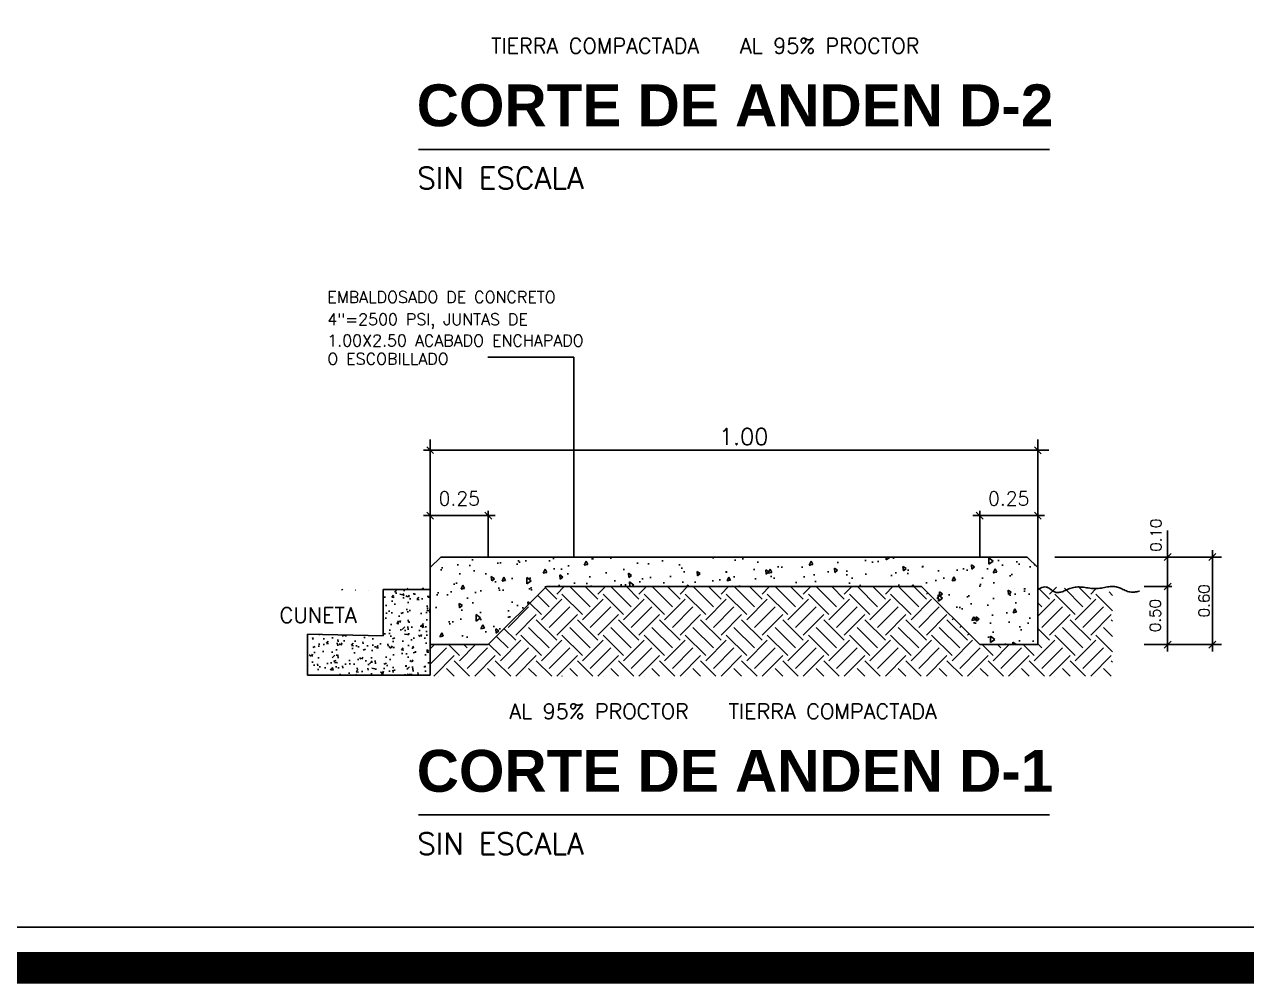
# Model space of a CAD drawing. Header units: millimetres. Extents: x 603733 to 1211550, y 1310999 to 2622648.
# Drawn here: x 605663.3 to 605752.1, y 1310998.6 to 1311068.2 of the extents above; entities that cross this region are included whole.
import ezdxf

# ---------------------------------------------------------------- set-up
doc = ezdxf.new("R2010")
doc.units = ezdxf.units.MM
doc.layers.add('acera', color=8, linetype='Continuous')
doc.layers.add('FORMATO', color=7, linetype='Continuous')
doc.styles.add('ARIALTEXT', font='')
doc.styles.add('ROMANS', font='ROMANS', dxfattribs={"height": 0.2})
doc.styles.get("Standard").update_dxf_attribs({"font": 'arial.ttf'})
doc.styles.get('ARIALTEXT').set_extended_font_data('Arial', bold=True)
doc.dimstyles.get("Standard").update_dxf_attribs({"dimtxt": 0.18, "dimasz": 0.18, "dimexe": 0.18, "dimexo": 0.0625, "dimgap": 0.09, "dimtad": 0, "dimtih": 1, "dimtoh": 1, "dimdec": 4, "dimzin": 0, "dimdsep": 46, "dimtxsty": 'Standard', "dimcen": 0.09, "dimadec": 0, "dimazin": 0, "dimtfac": 1, "dimtdec": 4, "dimtofl": 0, "dimtmove": 0, "dimatfit": 3, "dimfxl": 1, "dimtolj": 1, "dimtzin": 0, "dimarcsym": 0})

# ---------------------------------------------------------------- blocks, each defined once
blk = doc.blocks.new('DEPSA')
at = {"color": 8}
blk.add_line((-1, 0), (0.496, 0), dxfattribs=at)
at = {"color": 4}
blk.add_line((-0.246, -0.248), (0.248, 0.25), dxfattribs=at)

msp = doc.modelspace()

# ---------------------------------------------------------------- hatches: boundary and pattern name
h = msp.add_hatch()
h.set_pattern_fill('AR-CONC', color=6, scale=0.421875, angle=45, style=0)
h.set_pattern_definition([(95, (604911.3746, 1310189.72), (2.32686, 1.9524674), [0.316406, -3.480469]), (40, (604911.3746, 1310189.72), (-2.6577795, 1.829959), [0.253125, -2.784375]), (145.4514, (604911.5685, 1310189.8828), (-0.3309165, 3.782427), [0.268904, -2.957943]), (91.1842, (604910.778, 1310190.3167), (3.677455, 2.689933), [0.47461, -5.220703]), (141.6356, (604911.0844, 1310190.541), (-0.117699, 5.694096), [0.403356, -4.436914]), (36.1842, (604910.778, 1310190.3167), (-0.117703, 5.694096), [0.379687, -4.176562]), (66, (604911.2255, 1310190.466), (2.9816926, 0.5795823), [0.316406, -3.480469]), (11, (604911.2255, 1310190.466), (-1.437364, 2.8890356), [0.253125, -2.784375]), (116.4514, (604911.474, 1310190.5142), (1.544331, 3.468617), [0.268904, -2.957943]), (82.5, (604911.3746, 1310189.7201), (-0.9567838, 1.029332), [0, -2.750625, 0, -2.8265625, 0, -2.794922]), (52.5, (604911.3746, 1310189.7201), (-0.3918077, 1.9613367), [0, -1.6115625, 0, -2.6873437, 0, -1.0652344]), (12.5, (604910.7094, 1310189.0549), (1.6597329, 1.5251657), [0, -1.0546875, 0, -3.290625, 0, -4.3664062]), (2.5, (604910.411, 1310188.7566), (1.4410827, 2.0383304), [0, -1.3710937, 0, -2.1853125, 0, -3.1007812])])
h.paths.add_polyline_path([(605736.168, 1311029.534), (605736.926, 1311028.776), (605736.926, 1311023.172), (605732.707, 1311023.172), (605728.489, 1311027.391), (605701.23, 1311027.391), (605697.011, 1311023.172), (605692.792, 1311023.172), (605692.792, 1311028.776), (605693.55, 1311029.534)])
at = {"true_color": 0x000000}
h = msp.add_hatch(dxfattribs=at)
h.set_pattern_fill('AR-CONC', color=18, scale=0.01)
h.set_pattern_definition([(50, (302857.9926, 655434.8944), (1.82184669, -0.1593908554), [0.1905, -2.0955]), (355, (302857.9926, 655434.8944), (-0.3524342142, 1.9105684524), [0.1524, -1.6764058417]), (100.4514447, (302858.1444, 655434.8811), (1.469412471, 1.751177519), [0.161900088, -1.780902446]), (46.1842, (302857.9926, 655435.4024), (2.710790409, -0.420423279), [0.28575, -3.14325]), (96.6355576, (302858.2185, 655435.3674), (2.3740413405, 2.474261246), [0.242850231, -2.671356082]), (351.18415117, (302857.9926, 655435.4024), (2.374041341, 2.474261246), [0.228599671, -2.514597319]), (21, (302858.2466, 655435.2754), (1.5161439127, -1.022651982), [0.1905, -2.0955]), (326, (302858.2466, 655435.2754), (0.6180202835, 1.841879661), [0.1524, -1.6764]), (71.451445, (302858.3729, 655435.1902), (2.134164193, 0.819227689), [0.161900088, -1.780899376]), (37.5, (302857.99255, 655434.8944), (0.0308860325, 0.84555038873), [0, -1.65608, 0, -1.7018, 0, -1.68275]), (7.5, (302857.99255, 655434.8944), (0.6681966251, 1.0018057482), [0, -0.97028, 0, -1.61798, 0, -0.64135]), (327.5, (302857.4261, 655434.8944), (1.3559059517, -0.0572874399), [0, -0.635, 0, -1.9812, 0, -2.6289]), (317.5, (302857.1721, 655434.8944), (1.4812918139, 0.2542649103), [0, -0.8255, 0, -1.31572, 0, -1.8669])])
h.paths.add_polyline_path([(605683.864, 1311023.935), (605683.864, 1311020.956), (605692.792, 1311020.956), (605692.792, 1311027.169), (605689.373, 1311027.169), (605689.373, 1311023.808)])
at = {"true_color": 0x939598}
h = msp.add_hatch(dxfattribs=at)
h.set_pattern_fill('EARTH', color=252, scale=8.4375, angle=45, style=0)
h.set_pattern_definition([(45, (606719.228, 1310194.5596), (2e-16, 2.9831067), [2.109375, -2.109375]), (45, (606718.6687, 1310195.1189), (2e-16, 2.9831067), [2.109375, -2.109375]), (45, (606718.1094, 1310195.6782), (2e-16, 2.9831067), [2.109375, -2.109375]), (135, (606718.1094, 1310196.0511), (-2.9831067, 5e-16), [2.109375, -2.109375]), (135, (606718.6687, 1310196.6104), (-2.9831067, 5e-16), [2.109375, -2.109375]), (135, (606719.228, 1310197.1698), (-2.9831067, 5e-16), [2.109375, -2.109375])])
h.paths.add_polyline_path([(605728.489, 1311027.391), (605732.707, 1311023.172), (605736.926, 1311023.172), (605736.926, 1311027.169), (605735.134, 1311027.257), (605735.27, 1311027.255), (605735.389, 1311027.247), (605735.479, 1311027.241), (605735.584, 1311027.235), (605735.665, 1311027.231), (605735.737, 1311027.226), (605735.803, 1311027.227), (605735.865, 1311027.226), (605735.941, 1311027.215), (605735.98, 1311027.208), (605736.07, 1311027.21), (605736.161, 1311027.208), (605736.287, 1311027.196), (605736.492, 1311027.181), (605736.631, 1311027.193), (605736.73, 1311027.175), (605736.821, 1311027.183), (605736.9, 1311027.185), (605736.952, 1311027.183), (605736.99, 1311027.251), (605737.148, 1311027.181), (605737.234, 1311027.217), (605737.321, 1311027.252), (605737.41, 1311027.283), (605737.5, 1311027.309), (605737.593, 1311027.33), (605737.686, 1311027.345), (605737.782, 1311027.355), (605737.881, 1311027.36), (605737.982, 1311027.36), (605738.085, 1311027.356), (605738.192, 1311027.349), (605738.302, 1311027.338), (605738.415, 1311027.324), (605738.531, 1311027.308), (605738.65, 1311027.291), (605738.77, 1311027.275), (605738.891, 1311027.262), (605739.013, 1311027.251), (605739.134, 1311027.245), (605739.254, 1311027.245), (605739.373, 1311027.251), (605739.49, 1311027.263), (605739.605, 1311027.28), (605739.717, 1311027.299), (605739.826, 1311027.32), (605739.933, 1311027.34), (605740.036, 1311027.359), (605740.135, 1311027.376), (605740.231, 1311027.388), (605740.323, 1311027.395), (605740.413, 1311027.398), (605740.5, 1311027.395), (605740.585, 1311027.388), (605740.669, 1311027.374), (605740.753, 1311027.355), (605740.836, 1311027.33), (605740.92, 1311027.299), (605741.003, 1311027.263), (605741.088, 1311027.224), (605741.172, 1311027.184), (605741.256, 1311027.144), (605741.34, 1311027.105), (605741.424, 1311027.07), (605741.549, 1311027.026), (605741.714, 1311026.992), (605741.88, 1311026.981), (605742.046, 1311026.993), (605742.174, 1311027.015), (605742.26, 1311027.035), (605742.368, 1311027.063), (605742.368, 1311020.881), (605692.792, 1311020.881), (605692.792, 1311027.159), (605685.61, 1311027.128), (605685.704, 1311027.106), (605685.802, 1311027.09), (605685.899, 1311027.087), (605685.999, 1311027.097), (605686.099, 1311027.117), (605686.197, 1311027.144), (605686.286, 1311027.17), (605686.34, 1311027.186), (605686.396, 1311027.201), (605686.455, 1311027.214), (605686.518, 1311027.225), (605686.586, 1311027.232), (605686.66, 1311027.236), (605686.742, 1311027.234), (605686.832, 1311027.227), (605686.93, 1311027.213), (605687.036, 1311027.193), (605687.146, 1311027.17), (605687.257, 1311027.145), (605687.367, 1311027.118), (605687.474, 1311027.092), (605687.575, 1311027.068), (605687.667, 1311027.047), (605687.789, 1311027.022), (605687.913, 1311027.008), (605688.014, 1311027.013), (605688.103, 1311027.036), (605688.184, 1311027.072), (605688.273, 1311027.118), (605688.327, 1311027.145), (605688.384, 1311027.17), (605688.446, 1311027.193), (605688.513, 1311027.213), (605688.586, 1311027.227), (605688.664, 1311027.234), (605688.748, 1311027.236), (605688.835, 1311027.232), (605688.925, 1311027.223), (605689.017, 1311027.211), (605689.109, 1311027.195), (605689.201, 1311027.177), (605689.29, 1311027.157), (605689.377, 1311027.137), (605689.46, 1311027.115), (605689.54, 1311027.093), (605689.616, 1311027.072), (605689.689, 1311027.052), (605689.799, 1311027.021), (605689.915, 1311026.992), (605690.018, 1311026.973), (605690.11, 1311026.968), (605690.194, 1311026.979), (605690.273, 1311027.007), (605690.35, 1311027.051), (605690.424, 1311027.099), (605690.469, 1311027.129), (605690.517, 1311027.158), (605690.567, 1311027.185), (605690.62, 1311027.21), (605690.677, 1311027.232), (605690.737, 1311027.251), (605690.798, 1311027.265), (605690.86, 1311027.276), (605690.923, 1311027.284), (605690.984, 1311027.288), (605691.045, 1311027.288), (605691.103, 1311027.285), (605691.158, 1311027.279), (605691.211, 1311027.269), (605691.261, 1311027.258), (605691.309, 1311027.245), (605691.356, 1311027.231), (605691.433, 1311027.209), (605691.516, 1311027.189), (605691.608, 1311027.177), (605691.7, 1311027.174), (605691.792, 1311027.182), (605691.877, 1311027.198), (605691.957, 1311027.221), (605692.033, 1311027.246), (605692.077, 1311027.261), (605692.123, 1311027.274), (605692.171, 1311027.287), (605692.221, 1311027.298), (605692.274, 1311027.306), (605692.33, 1311027.31), (605692.39, 1311027.309), (605692.456, 1311027.301), (605692.528, 1311027.284), (605692.608, 1311027.258), (605692.695, 1311027.22), (605692.792, 1311027.169), (605692.792, 1311023.172), (605697.011, 1311023.172), (605701.23, 1311027.391)])

# ---------------------------------------------------------------- linework, layer by layer
at = {"color": 1}
for p, q in [((605691.943, 1311059.136), (605737.776, 1311059.136)), ((605691.943, 1311010.813), (605737.776, 1311010.813))]:
    msp.add_line(p, q, dxfattribs=at)
at = {"color": 8}
for p, q in [((605692.792, 1311028.776), (605692.792, 1311038.057)), ((605736.926, 1311028.776), (605736.926, 1311038.057)), ((605693.792, 1311037.289), (605737.743, 1311037.289)), ((605692.792, 1311028.776), (605692.792, 1311036.221)), ((605736.926, 1311028.776), (605736.926, 1311036.221)), ((605693.792, 1311032.539), (605696.011, 1311032.539)), ((605697.011, 1311029.534), (605697.011, 1311032.878)), ((605732.707, 1311029.534), (605732.707, 1311032.878)), ((605735.926, 1311032.539), (605733.707, 1311032.539)), ((605746.363, 1311031.465), (605746.363, 1311030.03)), ((605738.163, 1311029.534), (605749.863, 1311029.534)), ((605738.163, 1311029.534), (605750.271, 1311029.534)), ((605746.363, 1311028.391), (605746.363, 1311028.534)), ((605749.611, 1311028.534), (605749.611, 1311024.172)), ((605744.663, 1311027.391), (605746.673, 1311027.391)), ((605746.363, 1311026.391), (605746.363, 1311024.172)), ((605744.663, 1311023.172), (605750.271, 1311023.172)), ((605744.663, 1311023.172), (605749.863, 1311023.172))]:
    msp.add_line(p, q, dxfattribs=at)
at = {"color": 7}
for p, q in [((605693.55, 1311029.534), (605692.792, 1311028.776)), ((605692.792, 1311027.169), (605692.792, 1311028.776)), ((605736.168, 1311029.534), (605693.55, 1311029.534)), ((605736.168, 1311029.534), (605736.926, 1311028.776)), ((605736.926, 1311027.169), (605736.926, 1311028.776))]:
    msp.add_line(p, q, dxfattribs=at)
for p, q in [((605692.792, 1311027.169), (605689.373, 1311027.169)), ((605689.373, 1311027.169), (605689.373, 1311023.808)), ((605692.792, 1311027.169), (605692.792, 1311020.956)), ((605689.373, 1311023.808), (605683.864, 1311023.935)), ((605683.864, 1311023.935), (605683.864, 1311020.956)), ((605692.792, 1311020.956), (605683.864, 1311020.956))]:
    msp.add_line(p, q)
at = {"color": 3}
for p, q in [((605692.792, 1311023.172), (605692.792, 1311027.169)), ((605701.23, 1311027.391), (605697.011, 1311023.172)), ((605728.489, 1311027.391), (605701.23, 1311027.391)), ((605728.489, 1311027.391), (605732.707, 1311023.172)), ((605736.926, 1311023.172), (605736.926, 1311027.169)), ((605697.011, 1311023.172), (605692.792, 1311023.172)), ((605736.926, 1311023.172), (605732.707, 1311023.172))]:
    msp.add_line(p, q, dxfattribs=at)
at = {"const_width": 2.28}
msp.add_lwpolyline([(605527.959, 1311318.906), (605527.959, 1310999.706), (606003.909, 1310999.706), (606003.909, 1311318.906)], close=True, dxfattribs=at)
at = {"color": 4}
msp.add_lwpolyline([(605736.926, 1311027.169), (605737.081, 1311027.257), (605737.217, 1311027.316), (605737.335, 1311027.35), (605737.439, 1311027.362), (605737.531, 1311027.355), (605737.611, 1311027.335), (605737.684, 1311027.304), (605737.75, 1311027.267), (605737.812, 1311027.226), (605737.87, 1311027.185), (605737.927, 1311027.143), (605737.982, 1311027.102), (605738.036, 1311027.064), (605738.091, 1311027.029), (605738.147, 1311027), (605738.205, 1311026.978), (605738.267, 1311026.963), (605738.331, 1311026.955), (605738.398, 1311026.954), (605738.467, 1311026.96), (605738.539, 1311026.972), (605738.613, 1311026.99), (605738.69, 1311027.013), (605738.767, 1311027.041), (605738.847, 1311027.072), (605738.928, 1311027.107), (605739.01, 1311027.144), (605739.095, 1311027.181), (605739.18, 1311027.217), (605739.268, 1311027.252), (605739.357, 1311027.283), (605739.447, 1311027.309), (605739.539, 1311027.33), (605739.633, 1311027.345), (605739.729, 1311027.355), (605739.827, 1311027.36), (605739.928, 1311027.36), (605740.032, 1311027.356), (605740.138, 1311027.349), (605740.248, 1311027.338), (605740.362, 1311027.324), (605740.478, 1311027.308), (605740.597, 1311027.291), (605740.717, 1311027.275), (605740.838, 1311027.262), (605740.959, 1311027.251), (605741.081, 1311027.245), (605741.201, 1311027.245), (605741.32, 1311027.251), (605741.437, 1311027.263), (605741.551, 1311027.28), (605741.663, 1311027.299), (605741.773, 1311027.32), (605741.879, 1311027.34), (605741.983, 1311027.359), (605742.082, 1311027.376), (605742.178, 1311027.388), (605742.27, 1311027.395), (605742.359, 1311027.398), (605742.446, 1311027.395), (605742.532, 1311027.388), (605742.616, 1311027.374), (605742.699, 1311027.355), (605742.783, 1311027.33), (605742.866, 1311027.299), (605742.95, 1311027.263), (605743.034, 1311027.224), (605743.118, 1311027.184), (605743.202, 1311027.144), (605743.287, 1311027.105), (605743.37, 1311027.07), (605743.454, 1311027.041), (605743.537, 1311027.017), (605743.62, 1311027), (605743.703, 1311026.989), (605743.786, 1311026.984), (605743.869, 1311026.984), (605743.953, 1311026.99), (605744.036, 1311027), (605744.121, 1311027.015), (605744.206, 1311027.035), (605744.293, 1311027.057), (605744.315, 1311027.063)], dxfattribs=at)
at = {"layer": 'acera', "color": 7}
msp.add_line((605530.809, 1310999.706), (606001.059, 1310999.706), dxfattribs=at)
at = {"layer": 'FORMATO', "color": 8}
msp.add_line((605530.809, 1311002.655), (606001.059, 1311002.655), dxfattribs=at)

# ---------------------------------------------------------------- block references
at = {"color": 8, "xscale": -1}
for p in [(605692.792, 1311037.289), (605692.792, 1311032.539), (605732.707, 1311032.539)]:
    msp.add_blockref('DEPSA', p, dxfattribs=at)
for p, rotation in [((605736.926, 1311037.289), 180), ((605736.926, 1311032.539), 180), ((605746.363, 1311029.534), 270), ((605749.611, 1311029.534), 270), ((605746.363, 1311027.391), 90), ((605746.363, 1311027.391), 270), ((605746.363, 1311023.172), 90), ((605749.611, 1311023.172), 90)]:
    msp.add_blockref('DEPSA', p, dxfattribs=dict(at, rotation=rotation))
at = {"xscale": -1, "rotation": 180}
msp.add_blockref('DEPSA', (605697.011, 1311032.539), dxfattribs=at)

# ---------------------------------------------------------------- texts
at = {"style": 'ROMANS'}
for s, height, p in [('TIERRA COMPACTADA', 1.10655, (605697.209, 1311066.098)), ('AL 95% PROCTOR', 1.10655, (605715.29, 1311066.098)), ('EMBALDOSADO DE CONCRETO', 0.84375, (605685.312, 1311047.987)), ('4"=2500 PSI, JUNTAS DE', 0.84375, (605685.312, 1311046.368)), ('1.00X2.50 ACABADO ENCHAPADO', 0.84375, (605685.312, 1311044.829)), ('O ESCOBILLADO', 0.84375, (605685.312, 1311043.504)), ('CUNETA', 1.1065, (605681.855, 1311024.762)), ('AL 95% PROCTOR', 1.10655, (605698.543, 1311017.775)), ('TIERRA COMPACTADA', 1.10655, (605714.464, 1311017.775))]:
    msp.add_text(s, height=height, dxfattribs=at).set_placement(p)
at = {"color": 1, "style": 'ROMANS'}
for p in [(605691.846, 1311056.263), (605691.846, 1311007.94)]:
    msp.add_text('SIN ESCALA', height=1.5787, dxfattribs=at).set_placement(p)
at = {"color": 3, "char_height": 3.04054, "attachment_point": 1, "style": 'ARIALTEXT'}
for s, insert in [('CORTE DE ANDEN D-2', (605691.81, 1311063.854)), ('CORTE DE ANDEN D-1', (605691.81, 1311015.531))]:
    msp.add_mtext(s, dxfattribs=dict(at, insert=insert))
at = {"attachment_point": 5, "style": 'ROMANS'}
for s, insert, char_height in [('\\A1;1.00', (605715.562, 1311038.28), 1.2), ('\\A1;0.25', (605694.901, 1311033.784), 1), ('\\A1;0.25', (605734.817, 1311033.784), 1)]:
    msp.add_mtext(s, dxfattribs=dict(at, insert=insert, char_height=char_height))
at = {"char_height": 0.8, "attachment_point": 5, "rotation": 90, "style": 'ROMANS'}
for s, insert in [('\\A1;0.10', (605745.515, 1311031.12)), ('\\A1;0.60', (605749.007, 1311026.353)), ('\\A1;0.50', (605745.458, 1311025.282))]:
    msp.add_mtext(s, dxfattribs=dict(at, insert=insert))

# ---------------------------------------------------------------- leaders
at = {"color": 8}
msp.add_leader([(605703.219, 1311029.596), (605703.219, 1311044.048), (605696.969, 1311044.048)], dimstyle='Standard', dxfattribs=at)

doc.saveas('drawing.dxf')
